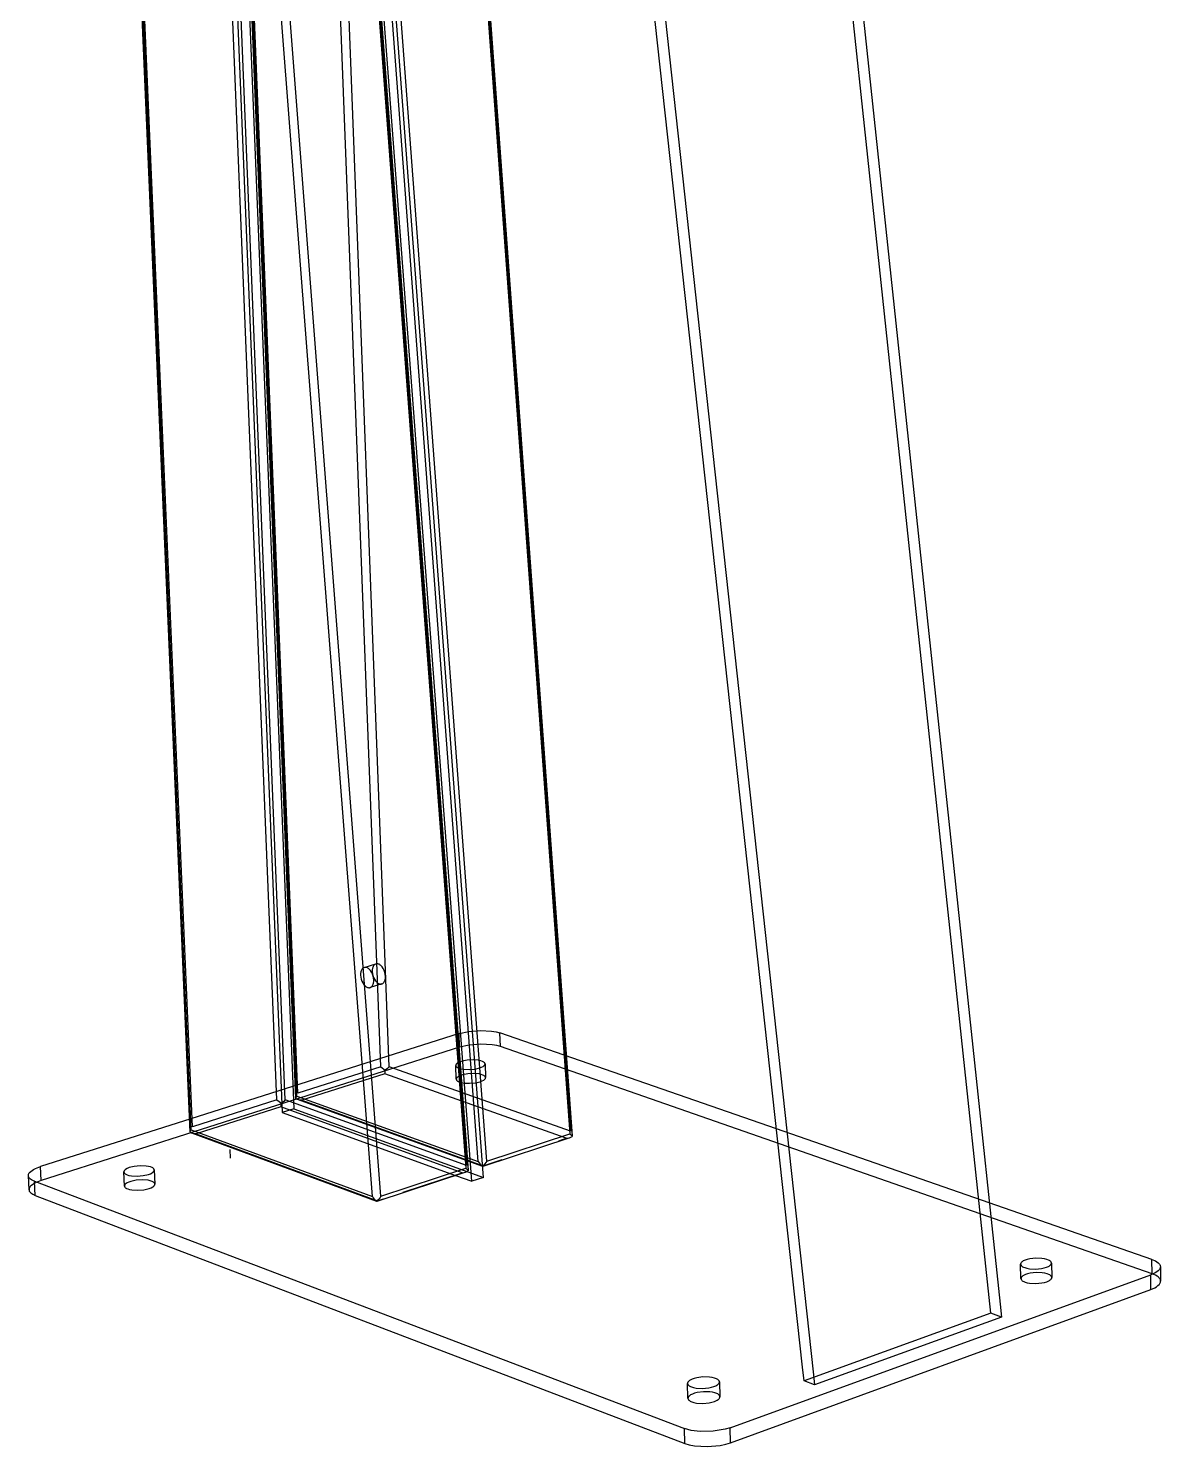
# Model space of a CAD drawing. Header units: millimetres. Extents: x 10366 to 13995, y 24552 to 29685.
# Drawn here: x 12773.6 to 13080.2, y 28340.9 to 28724.9 of the extents above; entities that cross this region are included whole.
import ezdxf

# ---------------------------------------------------------------- set-up
doc = ezdxf.new("R2010")
doc.units = ezdxf.units.MM
doc.header["$LTSCALE"] = 3
doc.layers.add('Default', color=7, linetype='Continuous')
doc.layers.add('Hidden_lines', color=7, linetype='Continuous')

msp = doc.modelspace()

# ---------------------------------------------------------------- linework, layer by layer
at = {"layer": 'Default'}
for points in [[(12817.44, 28426.05, 0), (12788.61, 29096.93, 0)], [(12817.75, 28426.66, 0), (12789.01, 29095.8, 0)], [(12866.78, 28408.57, 0), (12813.89, 29093.04, 0)], [(12869.1, 28408.71, 0), (12816.33, 29093.16, 0)], [(12841.69, 29084.53, 0), (12892.05, 28416.28, 0)], [(12842.37, 29084.16, 0), (12892.73, 28415.71, 0)], [(12893.66, 28412.71, 0), (12843.08, 29083.78, 0)], [(12896.81, 28413.75, 0), (12846.62, 29081.89, 0)], [(12897.73, 28418.16, 0), (12848.05, 29081.12, 0)], [(12873.21, 29067.67, 0), (12920.24, 28425.59, 0)], [(12873.87, 29067.31, 0), (12920.89, 28425, 0)], [(12965.64, 29048.17, 0), (13036.7, 28379.46, 0)], [(12983.24, 28362.42, 0), (12908.89, 29041.72, 0)], [(12911.73, 29041.89, 0), (12986.12, 28361.1, 0)], [(12976.18, 28426.87, 0), (12918.68, 28446.85, 0)], [(12817.62, 28429.63, 0), (12776.89, 28416.7, 0)], [(12817.75, 28426.66, 0), (12817.6, 28426.45, 0), (12817.49, 28426.26, 0), (12817.46, 28426.18, 0), (12817.45, 28426.1, 0), (12817.44, 28426.06, 0), (12817.44, 28426.03, 0), (12817.45, 28425.99, 0), (12817.46, 28425.97, 0)], [(12819.1, 28425.55, 0), (12818.67, 28425.57, 0), (12818.25, 28425.64, 0), (12817.84, 28425.77, 0), (12817.65, 28425.86, 0), (12817.46, 28425.97, 0)], [(12817.75, 28426.66, 0), (12866.78, 28408.57, 0)], [(12867.99, 28407.26, 0), (12817.93, 28425.74, 0)], [(12920.21, 28424.51, 0), (12896.65, 28416.72, 0)], [(12897.73, 28418.16, 0), (12920.24, 28425.59, 0)], [(12919.25, 28424.35, 0), (12919.69, 28424.39, 0), (12920.11, 28424.48, 0), (12920.52, 28424.64, 0), (12920.71, 28424.74, 0), (12920.89, 28424.86, 0)], [(12920.24, 28425.59, 0), (12920.67, 28425.19, 0), (12920.82, 28425.01, 0), (12920.87, 28424.93, 0), (12920.88, 28424.89, 0), (12920.89, 28424.86, 0)], [(12828.21, 28421.3, 0), (12828.3, 28419.01, 0)], [(12775.31, 28412.72, 0), (12774.89, 28412.9, 0), (12774.52, 28413.1, 0), (12774.2, 28413.32, 0), (12774.06, 28413.44, 0), (12773.94, 28413.56, 0), (12773.84, 28413.69, 0), (12773.76, 28413.82, 0), (12773.7, 28413.96, 0), (12773.66, 28414.1, 0), (12773.64, 28414.24, 0), (12773.64, 28414.38, 0), (12773.67, 28414.53, 0), (12773.72, 28414.67, 0), (12773.79, 28414.82, 0), (12773.88, 28414.96, 0), (12773.99, 28415.11, 0), (12774.27, 28415.39, 0), (12774.63, 28415.67, 0), (12775.05, 28415.93, 0), (12775.53, 28416.17, 0), (12776.89, 28416.7, 0)], [(12869.1, 28408.71, 0), (12892.05, 28416.28, 0)], [(12892.05, 28416.28, 0), (12892.5, 28415.88, 0), (12892.65, 28415.7, 0), (12892.7, 28415.62, 0), (12892.72, 28415.58, 0), (12892.73, 28415.55, 0)], [(12897.73, 28418.16, 0), (12897.49, 28417.79, 0), (12897.22, 28417.43, 0), (12896.91, 28417.11, 0), (12896.57, 28416.82, 0)], [(12773.82, 28410.42, 0), (12773.64, 28414.25, 0)], [(12775.31, 28412.72, 0), (12951.28, 28345.78, 0)], [(12775.49, 28408.89, 0), (12775.31, 28412.72, 0)], [(12892.04, 28415.2, 0), (12868.02, 28407.26, 0)], [(12889.3, 28414.29, 0), (12893.66, 28412.71, 0)], [(12896.81, 28413.75, 0), (12893.66, 28412.71, 0)], [(12773.82, 28410.42, 0), (12773.83, 28410.3, 0), (12773.86, 28410.19, 0), (12773.9, 28410.08, 0), (12773.96, 28409.97, 0), (12774.02, 28409.86, 0), (12774.1, 28409.76, 0), (12774.3, 28409.56, 0), (12774.55, 28409.37, 0), (12774.83, 28409.19, 0), (12775.49, 28408.89, 0)], [(12775.49, 28408.89, 0), (12951.4, 28341.7, 0)], [(12866.78, 28408.57, 0), (12867.01, 28408.23, 0), (12867.28, 28407.91, 0), (12867.58, 28407.61, 0), (12867.93, 28407.35, 0)], [(12869.1, 28408.71, 0), (12868.86, 28408.33, 0), (12868.58, 28407.97, 0), (12868.27, 28407.64, 0), (12867.93, 28407.35, 0)], [(12868.13, 28407.45, 0), (12868.08, 28407.33, 0), (12868.07, 28407.3, 0), (12868.05, 28407.29, 0), (12868.04, 28407.27, 0), (12868.04, 28407.27, 0), (12868.03, 28407.26, 0), (12868.02, 28407.26, 0), (12868.02, 28407.26, 0), (12868.01, 28407.26, 0), (12868.01, 28407.25, 0), (12868.01, 28407.25, 0), (12868, 28407.25, 0), (12868, 28407.26, 0), (12868, 28407.26, 0), (12867.99, 28407.26, 0), (12867.99, 28407.26, 0), (12867.98, 28407.27, 0), (12867.97, 28407.27, 0), (12867.97, 28407.28, 0), (12867.95, 28407.3, 0), (12867.94, 28407.32, 0), (12867.93, 28407.35, 0)], [(12868.13, 28407.45, 0), (12869.76, 28408, 0)], [(13077.82, 28391.56, 0), (13033.78, 28406.86, 0)], [(13077.82, 28391.56, 0), (13078.76, 28391.16, 0), (13079.16, 28390.93, 0), (13079.5, 28390.67, 0), (13079.77, 28390.4, 0), (13079.87, 28390.26, 0), (13079.96, 28390.11, 0), (13080.02, 28389.97, 0), (13080.07, 28389.82, 0), (13080.09, 28389.66, 0), (13080.09, 28389.51, 0), (13080.06, 28389.36, 0), (13080.02, 28389.2, 0), (13079.95, 28389.05, 0), (13079.86, 28388.9, 0), (13079.75, 28388.75, 0), (13079.47, 28388.46, 0), (13079.12, 28388.18, 0), (13078.71, 28387.93, 0), (13077.47, 28387.37, 0)], [(13080.09, 28389.61, 0), (13080.17, 28385.7, 0)], [(12963.6, 28346, 0), (13077.47, 28387.37, 0)], [(13077.55, 28383.45, 0), (13077.47, 28387.37, 0)], [(13077.55, 28383.45, 0), (13078.6, 28383.9, 0), (13079.05, 28384.17, 0), (13079.44, 28384.45, 0), (13079.76, 28384.75, 0), (13079.88, 28384.9, 0), (13079.99, 28385.06, 0), (13080.07, 28385.22, 0), (13080.12, 28385.38, 0), (13080.16, 28385.54, 0), (13080.17, 28385.7, 0)], [(12963.72, 28341.93, 0), (13077.55, 28383.45, 0)], [(12963.6, 28346, 0), (12962.3, 28345.6, 0), (12959.05, 28345.04, 0), (12955.48, 28344.98, 0), (12953.1, 28345.27, 0), (12951.28, 28345.78, 0)], [(12951.4, 28341.7, 0), (12951.28, 28345.78, 0)], [(12963.72, 28341.93, 0), (12963.6, 28346, 0)], [(12951.4, 28341.7, 0), (12952.55, 28341.35, 0), (12953.97, 28341.07, 0), (12957.38, 28340.87, 0), (12960.89, 28341.2, 0), (12962.42, 28341.53, 0), (12963.72, 28341.93, 0)]]:
    msp.add_polyline3d(points, dxfattribs=at)
for points in [[(12800.36, 28414.47, 0), (12800.88, 28414.31, 0), (12801.52, 28414.19, 0), (12803.1, 28414.1, 0), (12804.76, 28414.25, 0), (12806.13, 28414.57, 0), (12806.68, 28414.77, 0), (12807.15, 28415.02, 0), (12807.34, 28415.15, 0), (12807.5, 28415.29, 0), (12807.56, 28415.36, 0), (12807.61, 28415.43, 0), (12807.66, 28415.51, 0), (12807.69, 28415.58, 0), (12807.71, 28415.65, 0), (12807.72, 28415.72, 0), (12807.72, 28415.79, 0), (12807.71, 28415.87, 0), (12807.68, 28415.93, 0), (12807.65, 28416, 0), (12807.61, 28416.07, 0), (12807.56, 28416.13, 0), (12807.49, 28416.19, 0), (12807.35, 28416.31, 0), (12807.17, 28416.41, 0), (12806.74, 28416.59, 0), (12806.2, 28416.74, 0), (12805.53, 28416.85, 0), (12803.92, 28416.91, 0), (12802.28, 28416.74, 0), (12800.96, 28416.4, 0), (12800.43, 28416.19, 0), (12799.98, 28415.94, 0), (12799.81, 28415.8, 0), (12799.67, 28415.66, 0), (12799.62, 28415.59, 0), (12799.57, 28415.51, 0), (12799.54, 28415.44, 0), (12799.52, 28415.37, 0), (12799.51, 28415.3, 0), (12799.51, 28415.22, 0), (12799.52, 28415.15, 0), (12799.54, 28415.08, 0), (12799.57, 28415.02, 0), (12799.62, 28414.95, 0), (12799.67, 28414.89, 0), (12799.73, 28414.83, 0), (12799.88, 28414.71, 0), (12800.05, 28414.61, 0)], [(13043.37, 28389.33, 0), (13043.94, 28389.16, 0), (13044.63, 28389.04, 0), (13046.27, 28388.95, 0), (13047.94, 28389.1, 0), (13048.66, 28389.25, 0), (13049.26, 28389.43, 0), (13049.77, 28389.65, 0), (13049.99, 28389.77, 0), (13050.19, 28389.91, 0), (13050.35, 28390.05, 0), (13050.42, 28390.12, 0), (13050.47, 28390.19, 0), (13050.52, 28390.27, 0), (13050.56, 28390.35, 0), (13050.58, 28390.42, 0), (13050.6, 28390.5, 0), (13050.6, 28390.57, 0), (13050.59, 28390.65, 0), (13050.57, 28390.73, 0), (13050.54, 28390.8, 0), (13050.5, 28390.87, 0), (13050.45, 28390.94, 0), (13050.39, 28391.01, 0), (13050.24, 28391.14, 0), (13050.06, 28391.26, 0), (13049.85, 28391.38, 0), (13049.37, 28391.56, 0), (13048.77, 28391.72, 0), (13048.05, 28391.83, 0), (13046.39, 28391.89, 0), (13044.75, 28391.72, 0), (13044.06, 28391.56, 0), (13043.48, 28391.37, 0), (13042.99, 28391.14, 0), (13042.78, 28391.01, 0), (13042.6, 28390.87, 0), (13042.46, 28390.73, 0), (13042.4, 28390.66, 0), (13042.35, 28390.58, 0), (13042.31, 28390.51, 0), (13042.29, 28390.43, 0), (13042.27, 28390.35, 0), (13042.27, 28390.28, 0), (13042.28, 28390.2, 0), (13042.3, 28390.12, 0), (13042.33, 28390.05, 0), (13042.37, 28389.98, 0), (13042.42, 28389.91, 0), (13042.48, 28389.84, 0), (13042.63, 28389.71, 0), (13042.81, 28389.58, 0), (13043.02, 28389.47, 0)], [(12953.14, 28357.02, 0), (12953.7, 28356.84, 0), (12954.4, 28356.71, 0), (12956.09, 28356.61, 0), (12957.83, 28356.77, 0), (12958.59, 28356.93, 0), (12959.23, 28357.13, 0), (12959.78, 28357.36, 0), (12960.02, 28357.49, 0), (12960.23, 28357.63, 0), (12960.41, 28357.78, 0), (12960.55, 28357.94, 0), (12960.61, 28358.02, 0), (12960.65, 28358.1, 0), (12960.69, 28358.18, 0), (12960.71, 28358.26, 0), (12960.72, 28358.35, 0), (12960.72, 28358.43, 0), (12960.7, 28358.51, 0), (12960.68, 28358.59, 0), (12960.64, 28358.66, 0), (12960.6, 28358.74, 0), (12960.54, 28358.81, 0), (12960.47, 28358.88, 0), (12960.32, 28359.02, 0), (12960.12, 28359.14, 0), (12959.9, 28359.25, 0), (12959.4, 28359.44, 0), (12958.76, 28359.6, 0), (12958.01, 28359.71, 0), (12956.27, 28359.74, 0), (12954.59, 28359.52, 0), (12953.89, 28359.34, 0), (12953.3, 28359.14, 0), (12952.79, 28358.88, 0), (12952.58, 28358.74, 0), (12952.4, 28358.59, 0), (12952.26, 28358.43, 0), (12952.2, 28358.35, 0), (12952.16, 28358.27, 0), (12952.12, 28358.19, 0), (12952.1, 28358.11, 0), (12952.09, 28358.03, 0), (12952.09, 28357.95, 0), (12952.1, 28357.87, 0), (12952.13, 28357.79, 0), (12952.16, 28357.71, 0), (12952.21, 28357.63, 0), (12952.26, 28357.56, 0), (12952.33, 28357.49, 0), (12952.49, 28357.35, 0), (12952.68, 28357.23, 0), (12952.9, 28357.12, 0)]]:
    msp.add_polyline3d(points, close=True, dxfattribs=at)
at = {"layer": 'Hidden_lines'}
for points in [[(12815, 29102.18, 0), (12842.32, 28431.37, 0)], [(12818.37, 29102.49, 0), (12845.47, 28432.37, 0)], [(12846.03, 28435.15, 0), (12819.19, 29099.81, 0)], [(12869.06, 28443.68, 0), (12843.88, 29101.17, 0)], [(12871.3, 28443.72, 0), (12846.26, 29101.18, 0)], [(12818.03, 28427.44, 0), (12789.33, 29096.05, 0)], [(12840.93, 28434.73, 0), (12813.82, 29098.35, 0)], [(12843.19, 28434.76, 0), (12816.22, 29098.36, 0)], [(12846.34, 28435.77, 0), (12819.59, 29098.68, 0)], [(12846.6, 28436.53, 0), (12819.88, 29098.92, 0)], [(12895.43, 28418.03, 0), (12844.51, 29095.97, 0)], [(12871.21, 29098.52, 0), (12920.44, 28426.28, 0)], [(12841.14, 29095.65, 0), (12892.28, 28416.99, 0)], [(13034.21, 28376.98, 0), (12962.8, 29048, 0)], [(12864.54, 28470.58, 0), (12867.71, 28471.56, 0)], [(12869.33, 28466.15, 0), (12866.17, 28465.17, 0)], [(12890.26, 28452.7, 0), (12817.62, 28429.63, 0)], [(12890.26, 28452.7, 0), (12892.84, 28453.28, 0), (12896, 28453.55, 0), (12899.04, 28453.39, 0), (12900.3, 28453.16, 0), (12901.31, 28452.88, 0)], [(12890.39, 28449.01, 0), (12890.26, 28452.7, 0)], [(12918.68, 28446.85, 0), (12901.31, 28452.88, 0)], [(12901.44, 28449.19, 0), (12901.31, 28452.88, 0)], [(12890.39, 28449.01, 0), (12777.07, 28412.88, 0)], [(12901.44, 28449.19, 0), (12900.43, 28449.48, 0), (12899.17, 28449.7, 0), (12896.13, 28449.86, 0), (12892.97, 28449.6, 0), (12890.39, 28449.01, 0)], [(13077.9, 28387.65, 0), (12901.44, 28449.19, 0)], [(12869.06, 28443.68, 0), (12846.6, 28436.53, 0)], [(12869.06, 28443.68, 0), (12870.27, 28442.8, 0)], [(12871.3, 28443.72, 0), (12870.87, 28443.27, 0), (12870.27, 28442.8, 0)], [(12920.44, 28426.28, 0), (12871.3, 28443.72, 0)], [(12889.48, 28440.36, 0), (12889.34, 28444.07, 0)], [(12897.27, 28444.49, 0), (12897.4, 28440.77, 0)], [(12870.12, 28441.83, 0), (12847.66, 28434.66, 0)], [(12870.12, 28441.83, 0), (12870.2, 28442.21, 0), (12870.27, 28442.8, 0)], [(12919.25, 28424.35, 0), (12870.12, 28441.83, 0)], [(12846.34, 28435.77, 0), (12846.19, 28435.56, 0), (12846.08, 28435.38, 0), (12846.05, 28435.29, 0), (12846.03, 28435.21, 0), (12846.03, 28435.17, 0), (12846.03, 28435.14, 0), (12846.03, 28435.11, 0), (12846.04, 28435.08, 0)], [(12846.34, 28435.77, 0), (12895.43, 28418.03, 0)], [(12840.93, 28434.73, 0), (12818.03, 28427.44, 0)], [(12841.99, 28432.85, 0), (12819.1, 28425.55, 0)], [(12840.93, 28434.73, 0), (12842.16, 28433.84, 0)], [(12841.99, 28432.85, 0), (12842.08, 28433.24, 0), (12842.16, 28433.84, 0)], [(12891.07, 28415.04, 0), (12841.99, 28432.85, 0)], [(12843.19, 28434.76, 0), (12842.76, 28434.32, 0), (12842.16, 28433.84, 0)], [(12845.47, 28432.37, 0), (12842.32, 28431.37, 0)], [(12892.28, 28416.99, 0), (12843.19, 28434.76, 0)], [(12845.47, 28432.37, 0), (12896.81, 28413.75, 0)], [(12847.66, 28434.66, 0), (12847.24, 28434.68, 0), (12846.82, 28434.75, 0), (12846.42, 28434.88, 0), (12846.23, 28434.97, 0), (12846.04, 28435.08, 0)], [(12896.63, 28416.72, 0), (12846.52, 28434.85, 0)], [(12847.66, 28434.66, 0), (12896.75, 28416.92, 0)], [(12842.32, 28431.37, 0), (12889.3, 28414.29, 0)], [(12819.1, 28425.55, 0), (12868.13, 28407.45, 0)], [(12917.21, 28423.68, 0), (12919.25, 28424.35, 0)], [(13033.78, 28406.86, 0), (12976.18, 28426.87, 0)], [(12777.07, 28412.88, 0), (12776.89, 28416.7, 0)], [(12895.43, 28418.03, 0), (12895.66, 28417.69, 0), (12895.93, 28417.37, 0), (12896.23, 28417.08, 0), (12896.57, 28416.82, 0)], [(12896.75, 28416.92, 0), (12901.89, 28418.61, 0)], [(12777.07, 28412.88, 0), (12775.77, 28412.38, 0), (12775.21, 28412.09, 0), (12774.72, 28411.78, 0), (12774.32, 28411.45, 0), (12774.16, 28411.28, 0), (12774.03, 28411.11, 0), (12773.94, 28410.93, 0), (12773.87, 28410.76, 0), (12773.83, 28410.59, 0), (12773.82, 28410.5, 0), (12773.82, 28410.42, 0)], [(12799.68, 28411.42, 0), (12799.51, 28415.24, 0)], [(12807.72, 28415.77, 0), (12807.89, 28411.95, 0)], [(12875.14, 28409.77, 0), (12891.07, 28415.04, 0)], [(12891.07, 28415.04, 0), (12891.51, 28415.07, 0), (12891.94, 28415.17, 0), (12892.35, 28415.32, 0), (12892.55, 28415.43, 0), (12892.73, 28415.55, 0)], [(13042.36, 28386.37, 0), (13042.27, 28390.28, 0)], [(13050.6, 28390.57, 0), (13050.69, 28386.66, 0)], [(13077.9, 28387.65, 0), (13077.82, 28391.56, 0)], [(13080.17, 28385.7, 0), (13080.15, 28385.85, 0), (13080.12, 28385.99, 0), (13080.07, 28386.13, 0), (13079.99, 28386.28, 0), (13079.9, 28386.41, 0), (13079.79, 28386.55, 0), (13079.52, 28386.81, 0), (13079.19, 28387.05, 0), (13078.8, 28387.27, 0), (13077.9, 28387.65, 0)], [(13036.7, 28379.46, 0), (13037.07, 28375.95, 0)], [(13034.21, 28376.98, 0), (12983.64, 28358.7, 0)], [(13037.07, 28375.95, 0), (12986.5, 28357.64, 0)], [(13037.07, 28375.95, 0), (13034.21, 28376.98, 0)], [(12983.64, 28358.7, 0), (12983.24, 28362.42, 0)], [(12986.5, 28357.64, 0), (12983.64, 28358.7, 0)], [(12986.12, 28361.1, 0), (12986.5, 28357.64, 0)], [(12952.21, 28353.95, 0), (12952.09, 28357.97, 0)], [(12960.72, 28358.39, 0), (12960.84, 28354.37, 0)]]:
    msp.add_polyline3d(points, dxfattribs=at)
for points in [[(12867.15, 28467.25, 0), (12867.1, 28467.75, 0), (12866.99, 28468.28, 0), (12866.8, 28468.82, 0), (12866.55, 28469.33, 0), (12866.25, 28469.78, 0), (12865.92, 28470.14, 0), (12865.75, 28470.28, 0), (12865.58, 28470.4, 0), (12865.41, 28470.49, 0), (12865.25, 28470.55, 0), (12865.09, 28470.6, 0), (12864.92, 28470.62, 0), (12864.76, 28470.62, 0), (12864.6, 28470.59, 0), (12864.44, 28470.54, 0), (12864.28, 28470.46, 0), (12864.14, 28470.35, 0), (12864.01, 28470.21, 0), (12863.89, 28470.05, 0), (12863.79, 28469.86, 0), (12863.71, 28469.66, 0), (12863.65, 28469.44, 0), (12863.57, 28468.97, 0), (12863.56, 28468.5, 0), (12863.61, 28468, 0), (12863.72, 28467.47, 0), (12863.91, 28466.93, 0), (12864.16, 28466.42, 0), (12864.46, 28465.97, 0), (12864.79, 28465.61, 0), (12864.96, 28465.47, 0), (12865.13, 28465.35, 0), (12865.29, 28465.26, 0), (12865.46, 28465.19, 0), (12865.62, 28465.15, 0), (12865.78, 28465.13, 0), (12865.95, 28465.13, 0), (12866.11, 28465.15, 0), (12866.27, 28465.21, 0), (12866.42, 28465.29, 0), (12866.57, 28465.4, 0), (12866.7, 28465.54, 0), (12866.81, 28465.7, 0), (12866.91, 28465.89, 0), (12867, 28466.09, 0), (12867.06, 28466.31, 0), (12867.14, 28466.77, 0)], [(12870.32, 28468.23, 0), (12870.27, 28468.73, 0), (12870.15, 28469.26, 0), (12869.97, 28469.8, 0), (12869.72, 28470.31, 0), (12869.42, 28470.76, 0), (12869.09, 28471.12, 0), (12868.92, 28471.26, 0), (12868.75, 28471.37, 0), (12868.58, 28471.47, 0), (12868.42, 28471.53, 0), (12868.26, 28471.58, 0), (12868.09, 28471.6, 0), (12867.93, 28471.6, 0), (12867.76, 28471.57, 0), (12867.6, 28471.52, 0), (12867.45, 28471.43, 0), (12867.31, 28471.32, 0), (12867.18, 28471.19, 0), (12867.06, 28471.02, 0), (12866.96, 28470.84, 0), (12866.88, 28470.63, 0), (12866.81, 28470.42, 0), (12866.74, 28469.95, 0), (12866.72, 28469.48, 0), (12866.77, 28468.98, 0), (12866.89, 28468.45, 0), (12867.07, 28467.91, 0), (12867.32, 28467.4, 0), (12867.62, 28466.95, 0), (12867.95, 28466.59, 0), (12868.12, 28466.45, 0), (12868.29, 28466.34, 0), (12868.46, 28466.24, 0), (12868.62, 28466.18, 0), (12868.78, 28466.13, 0), (12868.95, 28466.11, 0), (12869.11, 28466.11, 0), (12869.28, 28466.14, 0), (12869.44, 28466.19, 0), (12869.59, 28466.27, 0), (12869.73, 28466.38, 0), (12869.86, 28466.52, 0), (12869.98, 28466.68, 0), (12870.08, 28466.87, 0), (12870.16, 28467.07, 0), (12870.23, 28467.29, 0), (12870.31, 28467.76, 0)], [(12890.25, 28443.3, 0), (12890.76, 28443.16, 0), (12891.39, 28443.04, 0), (12892.93, 28442.96, 0), (12894.53, 28443.09, 0), (12895.83, 28443.39, 0), (12896.34, 28443.59, 0), (12896.78, 28443.82, 0), (12896.95, 28443.94, 0), (12897.09, 28444.08, 0), (12897.14, 28444.14, 0), (12897.19, 28444.21, 0), (12897.22, 28444.28, 0), (12897.25, 28444.35, 0), (12897.26, 28444.42, 0), (12897.27, 28444.48, 0), (12897.26, 28444.55, 0), (12897.24, 28444.62, 0), (12897.21, 28444.68, 0), (12897.18, 28444.74, 0), (12897.13, 28444.81, 0), (12897.07, 28444.87, 0), (12896.93, 28444.98, 0), (12896.76, 28445.08, 0), (12896.57, 28445.18, 0), (12896.12, 28445.34, 0), (12895.54, 28445.47, 0), (12894.08, 28445.6, 0), (12892.47, 28445.52, 0), (12891.07, 28445.25, 0), (12890.52, 28445.08, 0), (12890.04, 28444.87, 0), (12889.83, 28444.75, 0), (12889.66, 28444.62, 0), (12889.52, 28444.49, 0), (12889.46, 28444.42, 0), (12889.42, 28444.35, 0), (12889.38, 28444.29, 0), (12889.36, 28444.22, 0), (12889.34, 28444.15, 0), (12889.34, 28444.08, 0), (12889.35, 28444.01, 0), (12889.36, 28443.95, 0), (12889.39, 28443.88, 0), (12889.43, 28443.82, 0), (12889.48, 28443.76, 0), (12889.53, 28443.7, 0), (12889.67, 28443.58, 0), (12889.84, 28443.48, 0), (12890.03, 28443.38, 0)], [(12890.38, 28439.58, 0), (12890.89, 28439.43, 0), (12891.52, 28439.32, 0), (12893.06, 28439.24, 0), (12894.66, 28439.37, 0), (12895.96, 28439.67, 0), (12896.48, 28439.87, 0), (12896.91, 28440.1, 0), (12897.08, 28440.23, 0), (12897.22, 28440.36, 0), (12897.28, 28440.43, 0), (12897.32, 28440.49, 0), (12897.36, 28440.56, 0), (12897.38, 28440.63, 0), (12897.4, 28440.7, 0), (12897.4, 28440.77, 0), (12897.39, 28440.84, 0), (12897.37, 28440.9, 0), (12897.35, 28440.97, 0), (12897.31, 28441.03, 0), (12897.26, 28441.09, 0), (12897.2, 28441.15, 0), (12897.07, 28441.27, 0), (12896.9, 28441.37, 0), (12896.7, 28441.46, 0), (12896.25, 28441.62, 0), (12895.68, 28441.76, 0), (12894.22, 28441.89, 0), (12892.6, 28441.81, 0), (12891.2, 28441.54, 0), (12890.65, 28441.36, 0), (12890.17, 28441.15, 0), (12889.97, 28441.03, 0), (12889.8, 28440.9, 0), (12889.66, 28440.77, 0), (12889.6, 28440.71, 0), (12889.55, 28440.64, 0), (12889.52, 28440.57, 0), (12889.49, 28440.5, 0), (12889.48, 28440.43, 0), (12889.48, 28440.36, 0), (12889.48, 28440.3, 0), (12889.5, 28440.23, 0), (12889.53, 28440.16, 0), (12889.56, 28440.1, 0), (12889.61, 28440.04, 0), (12889.67, 28439.98, 0), (12889.8, 28439.86, 0), (12889.97, 28439.76, 0), (12890.17, 28439.66, 0)], [(12800.53, 28410.64, 0), (12801.05, 28410.49, 0), (12801.69, 28410.37, 0), (12803.27, 28410.28, 0), (12804.93, 28410.42, 0), (12806.3, 28410.74, 0), (12806.85, 28410.95, 0), (12807.32, 28411.19, 0), (12807.51, 28411.33, 0), (12807.66, 28411.47, 0), (12807.73, 28411.54, 0), (12807.78, 28411.61, 0), (12807.82, 28411.69, 0), (12807.85, 28411.76, 0), (12807.88, 28411.83, 0), (12807.89, 28411.9, 0), (12807.88, 28411.97, 0), (12807.87, 28412.05, 0), (12807.85, 28412.11, 0), (12807.82, 28412.18, 0), (12807.78, 28412.25, 0), (12807.72, 28412.31, 0), (12807.66, 28412.37, 0), (12807.51, 28412.49, 0), (12807.34, 28412.59, 0), (12807.13, 28412.69, 0), (12806.65, 28412.85, 0), (12806.04, 28412.98, 0), (12804.51, 28413.1, 0), (12802.84, 28412.98, 0), (12801.42, 28412.68, 0), (12800.86, 28412.48, 0), (12800.36, 28412.25, 0), (12800.15, 28412.12, 0), (12799.98, 28411.98, 0), (12799.84, 28411.84, 0), (12799.79, 28411.76, 0), (12799.74, 28411.69, 0), (12799.71, 28411.62, 0), (12799.69, 28411.55, 0), (12799.68, 28411.47, 0), (12799.68, 28411.4, 0), (12799.69, 28411.33, 0), (12799.71, 28411.26, 0), (12799.74, 28411.19, 0), (12799.79, 28411.13, 0), (12799.84, 28411.06, 0), (12799.9, 28411, 0), (12800.05, 28410.89, 0), (12800.22, 28410.78, 0)], [(13043.46, 28385.41, 0), (13044.02, 28385.25, 0), (13044.71, 28385.12, 0), (13046.35, 28385.03, 0), (13048.02, 28385.18, 0), (13048.74, 28385.33, 0), (13049.35, 28385.52, 0), (13049.86, 28385.73, 0), (13050.08, 28385.86, 0), (13050.28, 28385.99, 0), (13050.44, 28386.13, 0), (13050.5, 28386.21, 0), (13050.56, 28386.28, 0), (13050.61, 28386.36, 0), (13050.64, 28386.43, 0), (13050.67, 28386.51, 0), (13050.68, 28386.59, 0), (13050.69, 28386.66, 0), (13050.68, 28386.74, 0), (13050.66, 28386.82, 0), (13050.63, 28386.89, 0), (13050.59, 28386.96, 0), (13050.54, 28387.03, 0), (13050.48, 28387.1, 0), (13050.33, 28387.23, 0), (13050.15, 28387.36, 0), (13049.94, 28387.47, 0), (13049.45, 28387.66, 0), (13048.86, 28387.81, 0), (13048.14, 28387.93, 0), (13046.48, 28387.99, 0), (13044.84, 28387.81, 0), (13044.15, 28387.65, 0), (13043.57, 28387.46, 0), (13043.08, 28387.23, 0), (13042.87, 28387.1, 0), (13042.69, 28386.96, 0), (13042.55, 28386.82, 0), (13042.49, 28386.75, 0), (13042.44, 28386.67, 0), (13042.4, 28386.59, 0), (13042.38, 28386.52, 0), (13042.36, 28386.44, 0), (13042.36, 28386.36, 0), (13042.37, 28386.29, 0), (13042.39, 28386.21, 0), (13042.42, 28386.14, 0), (13042.46, 28386.06, 0), (13042.51, 28385.99, 0), (13042.57, 28385.92, 0), (13042.72, 28385.79, 0), (13042.9, 28385.67, 0), (13043.11, 28385.56, 0)], [(12953.26, 28352.98, 0), (12953.83, 28352.81, 0), (12954.53, 28352.68, 0), (12956.21, 28352.58, 0), (12957.95, 28352.74, 0), (12958.71, 28352.9, 0), (12959.35, 28353.1, 0), (12959.9, 28353.33, 0), (12960.14, 28353.46, 0), (12960.35, 28353.6, 0), (12960.53, 28353.75, 0), (12960.68, 28353.91, 0), (12960.73, 28353.99, 0), (12960.77, 28354.07, 0), (12960.81, 28354.16, 0), (12960.83, 28354.24, 0), (12960.84, 28354.32, 0), (12960.84, 28354.4, 0), (12960.82, 28354.48, 0), (12960.8, 28354.56, 0), (12960.77, 28354.64, 0), (12960.72, 28354.71, 0), (12960.66, 28354.79, 0), (12960.6, 28354.86, 0), (12960.44, 28354.99, 0), (12960.25, 28355.12, 0), (12960.03, 28355.23, 0), (12959.52, 28355.42, 0), (12958.89, 28355.58, 0), (12958.13, 28355.69, 0), (12956.39, 28355.72, 0), (12954.72, 28355.5, 0), (12954.01, 28355.32, 0), (12953.43, 28355.11, 0), (12952.92, 28354.86, 0), (12952.71, 28354.72, 0), (12952.52, 28354.56, 0), (12952.38, 28354.41, 0), (12952.33, 28354.33, 0), (12952.28, 28354.24, 0), (12952.25, 28354.16, 0), (12952.22, 28354.08, 0), (12952.21, 28354, 0), (12952.21, 28353.92, 0), (12952.23, 28353.84, 0), (12952.25, 28353.76, 0), (12952.29, 28353.68, 0), (12952.33, 28353.6, 0), (12952.39, 28353.53, 0), (12952.45, 28353.46, 0), (12952.61, 28353.32, 0), (12952.8, 28353.2, 0), (12953.02, 28353.09, 0)]]:
    msp.add_polyline3d(points, close=True, dxfattribs=at)

doc.saveas('drawing.dxf')
